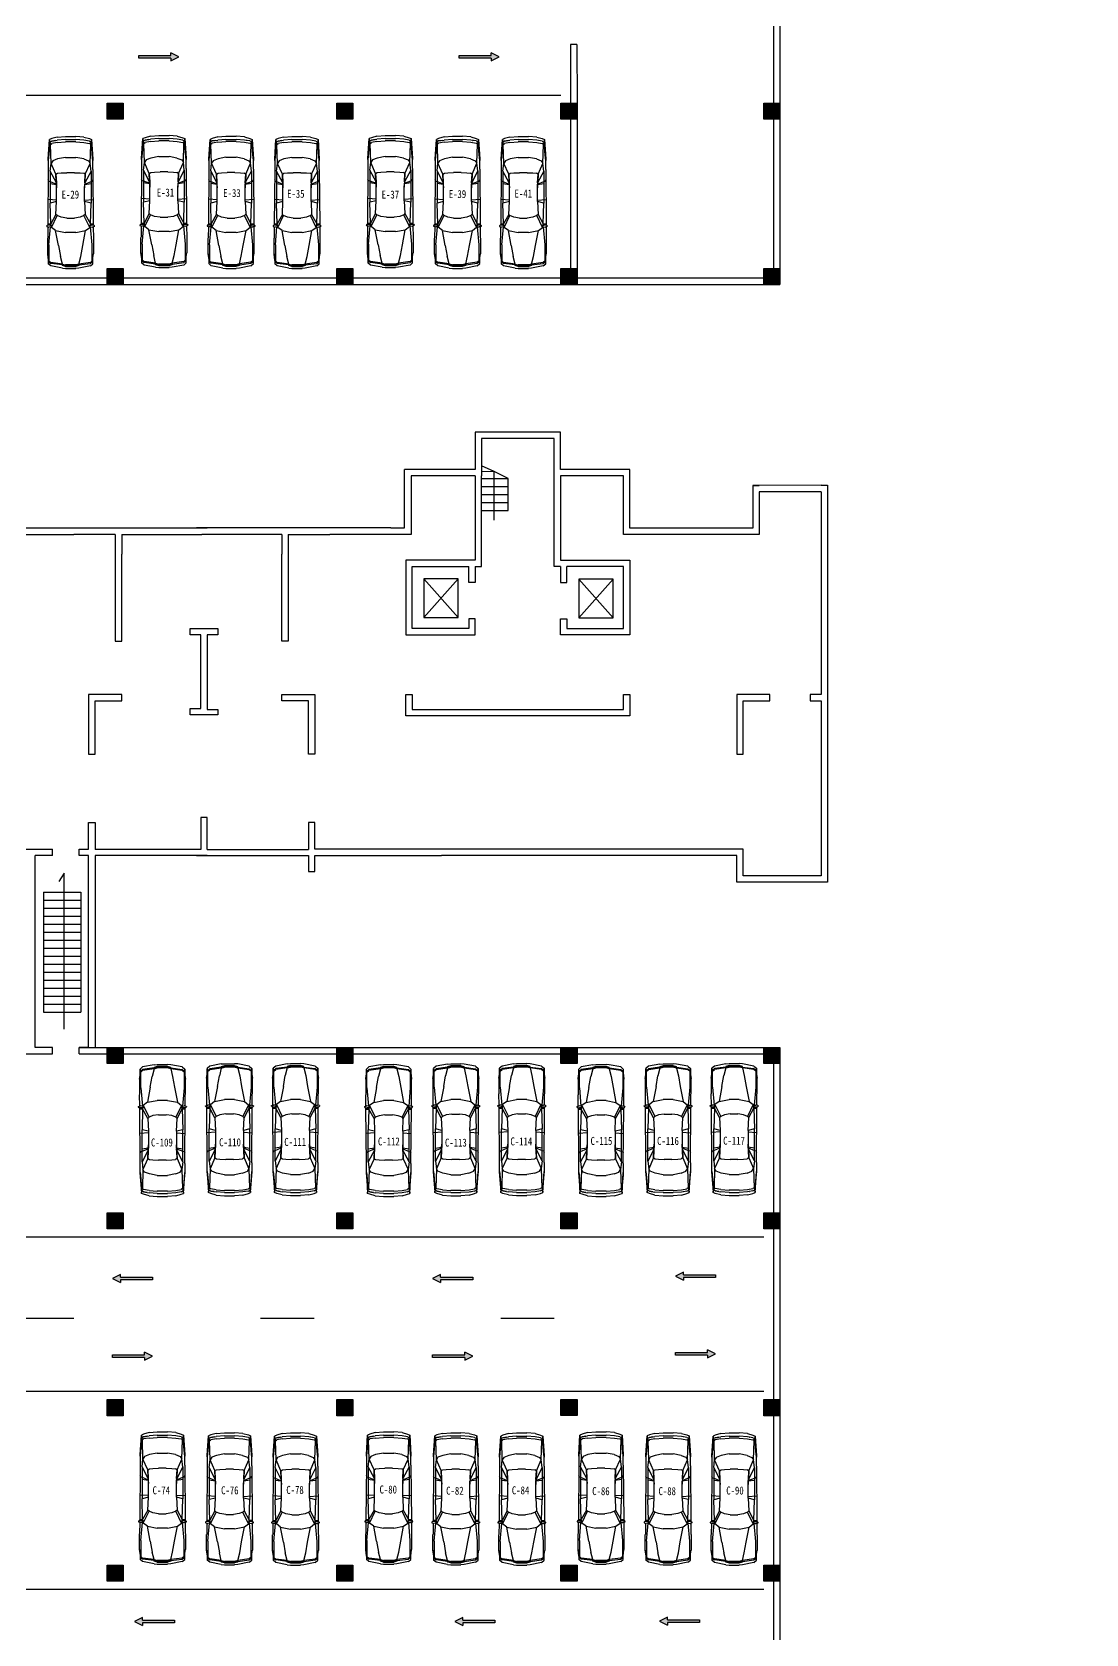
# Model space of a CAD drawing. Extents: x -266505272703 to 7385419, y -354256 to 107640740655.
# Drawn here: x 3523588 to 3563073, y -149761 to -89711 of the extents above; entities that cross this region are included whole.
import ezdxf

# ---------------------------------------------------------------- set-up
doc = ezdxf.new("R2010")
doc.units = 0
doc.header["$LTSCALE"] = 1000
for name, color, linetype in [('jb1', 42, 'Continuous'), ('PUB_TEXT', 7, 'Continuous'), ('QC', 8, 'Continuous'), ('ROOF', 4, 'Continuous'), ('图框', 6, 'Continuous'), ('红线', 1, 'Continuous')]:
    doc.layers.add(name, color=color, linetype=linetype)
doc.styles.get("Standard").update_dxf_attribs({"font": 'rs.shx', "bigfont": 'hztxt.shx'})
doc.styles.add('STYLE2', font='NSimSun.ttf', dxfattribs={"width": 0.8})

# ---------------------------------------------------------------- blocks, each defined once
blk = doc.blocks.new('M_F27')
for p, q in [((-2489, 522), (-2426, 736)), ((-2426, 736), (-2389, 824)), ((-2389, 824), (-1610, 874)), ((-2389, 824), (-1560, 874)), ((-2264, 812), (-2389, 824)), ((-2326, 736), (-2364, 522)), ((-2326, 736), (-2351, 596)), ((-2326, 736), (-2288, 811)), ((-2200, 786), (-2288, 811)), ((-2276, 522), (-2238, 736)), ((-2200, 786), (-2238, 736)), ((-1560, 874), (-2212, 815)), ((-2208, 815), (-2211, 814)), ((-1660, 862), (-2208, 815)), ((-1446, 761), (-2200, 786)), ((-1560, 874), (-1660, 862)), ((-1622, 510), (-1547, 698)), ((-1617, 869), (-1620, 866)), ((-1208, 874), (-1610, 874)), ((-1547, 698), (-1446, 761)), ((-1145, 799), (-1446, 761)), ((-1019, 572), (-1446, 761)), ((-1208, 874), (980, 889)), ((-1145, 799), (-682, 557)), ((-1145, 799), (124, 799)), ((-743, 849), (-793, 874)), ((-730, 799), (-743, 849)), ((-630, 555), (-730, 799)), ((-642, 799), (-605, 554)), ((-2, 547), (-27, 877)), ((124, 799), (61, 547)), ((941, 773), (124, 799)), ((564, 572), (941, 773)), ((1079, 748), (614, 522)), ((941, 773), (941, 874)), ((983, 777), (941, 773)), ((941, 773), (987, 765)), ((980, 902), (995, 790)), ((980, 790), (980, 898)), ((995, 790), (980, 790)), ((980, 790), (992, 746)), ((984, 905), (1020, 939)), ((992, 746), (1021, 747)), ((995, 790), (1022, 746)), ((1022, 748), (995, 790)), ((1021, 747), (1022, 748)), ((1053, 768), (1022, 746)), ((1036, 935), (1062, 857)), ((1036, 756), (1079, 748)), ((1051, 889), (1497, 893)), ((1057, 776), (1062, 857)), ((1770, 849), (1058, 784)), ((1204, 585), (1079, 748)), ((1506, 899), (2121, 899)), ((2461, 849), (1770, 849)), ((2272, 876), (2121, 899)), ((2272, 876), (2272, 874)), ((2437, 851), (2272, 876)), ((2511, 874), (2287, 874)), ((2398, 849), (2461, 773)), ((2437, 850), (2433, 851)), ((2498, 773), (2436, 849)), ((2511, 874), (2450, 850)), ((2461, 773), (2523, 321)), ((2561, 321), (2498, 773)), ((2599, 773), (2511, 874)), ((2599, 773), (2687, 321)), ((-2489, 522), (-2514, 196)), ((-2514, -206), (-2514, 196)), ((-2364, 522), (-2389, 196)), ((-2389, -206), (-2389, 196)), ((-2351, 594), (-2351, 596)), ((-2301, 196), (-2276, 522)), ((-2301, 196), (-2301, -206)), ((-1622, 510), (-1685, 196)), ((-1685, -206), (-1685, 196)), ((-1082, 145), (-1070, 371)), ((-1082, 145), (-1082, -156)), ((-1070, 371), (-1057, 510)), ((-1019, 572), (-1057, 510)), ((-680, 556), (-1019, 572)), ((-1019, 572), (-479, 547)), ((-680, 556), (-630, 555)), ((-605, 554), (-630, 555)), ((-479, 547), (-605, 554)), ((61, 547), (-479, 547)), ((61, 547), (564, 572)), ((564, 572), (614, 522)), ((614, 522), (677, 371)), ((677, 371), (714, 145)), ((714, -156), (714, 145)), ((1795, 472), (1204, 585)), ((1280, 196), (1204, 585)), ((1280, 196), (1280, -206)), ((2222, 397), (1795, 472)), ((2523, 321), (2222, 397)), ((2523, 321), (2586, 321)), ((2523, 321), (2561, 196)), ((2580, 196), (2542, 321)), ((2561, 196), (2561, -206)), ((2611, 196), (2574, 321)), ((2580, 321), (2618, 196)), ((2580, 196), (2580, -206)), ((2611, 196), (2611, -206)), ((2618, -206), (2618, 196)), ((2687, 321), (2699, 196)), ((2699, -206), (2699, 196)), ((-2489, -533), (-2514, -206)), ((-2489, -533), (-2426, -747)), ((-2389, -206), (-2364, -533)), ((-2326, -747), (-2364, -533)), ((-2351, -607), (-2351, -605)), ((-2351, -607), (-2326, -747)), ((-2276, -533), (-2301, -206)), ((-2276, -533), (-2238, -747)), ((-1685, -206), (-1622, -520)), ((-1622, -520), (-1547, -709)), ((-1019, -583), (-1446, -772)), ((-682, -568), (-1145, -809)), ((-1070, -382), (-1082, -156)), ((-1057, -520), (-1070, -382)), ((-1019, -583), (-1057, -520)), ((-479, -558), (-1019, -583)), ((-1019, -583), (-680, -567)), ((-730, -809), (-630, -566)), ((-680, -567), (-682, -568)), ((-680, -567), (-630, -566)), ((-605, -565), (-642, -809)), ((-630, -566), (-605, -565)), ((-605, -565), (-479, -558)), ((61, -558), (-479, -558)), ((-2, -558), (-27, -884)), ((61, -558), (124, -809)), ((564, -583), (61, -558)), ((614, -533), (564, -583)), ((564, -583), (941, -784)), ((677, -382), (614, -533)), ((1079, -759), (614, -533)), ((714, -156), (677, -382)), ((1204, -596), (1079, -759)), ((1204, -596), (1280, -206)), ((1795, -483), (1204, -596)), ((1795, -483), (2222, -407)), ((2523, -332), (2222, -407)), ((2523, -332), (2461, -784)), ((2561, -332), (2498, -784)), ((2523, -332), (2561, -206)), ((2586, -332), (2523, -332)), ((2580, -206), (2542, -332)), ((2618, -6), (2561, -6)), ((2574, -332), (2611, -206)), ((2618, -206), (2580, -332)), ((2687, -332), (2599, -784)), ((2687, -332), (2699, -206)), ((-2426, -747), (-2389, -835)), ((-2389, -835), (-2264, -823)), ((-1560, -885), (-2389, -835)), ((-1610, -885), (-2389, -835)), ((-2326, -747), (-2288, -822)), ((-2288, -822), (-2200, -797)), ((-2200, -797), (-2238, -747)), ((-2212, -826), (-1560, -885)), ((-2208, -826), (-2211, -825)), ((-1660, -872), (-2208, -826)), ((-1446, -772), (-2200, -797)), ((-1560, -885), (-1660, -872)), ((-1621, -877), (-1617, -880)), ((-1610, -885), (-1208, -885)), ((-1547, -709), (-1446, -772)), ((-1145, -809), (-1446, -772)), ((-1208, -885), (980, -900)), ((-1145, -809), (124, -809)), ((-743, -860), (-793, -885)), ((-743, -860), (-730, -809)), ((941, -784), (124, -809)), ((987, -776), (941, -784)), ((983, -788), (941, -784)), ((941, -885), (941, -784)), ((992, -757), (980, -800)), ((995, -800), (980, -800)), ((995, -800), (980, -913)), ((980, -909), (980, -800)), ((984, -916), (1020, -950)), ((992, -757), (1021, -758)), ((995, -800), (1022, -757)), ((1022, -758), (995, -800)), ((1021, -758), (1022, -758)), ((1022, -757), (1053, -779)), ((1036, -767), (1079, -759)), ((1036, -946), (1062, -867)), ((1051, -901), (1497, -904)), ((1057, -787), (1062, -867)), ((1770, -860), (1058, -795)), ((2121, -910), (1506, -910)), ((1770, -860), (2461, -860)), ((2121, -910), (2272, -887)), ((2270, -887), (2121, -910)), ((2437, -861), (2272, -887)), ((2272, -885), (2272, -887)), ((2285, -885), (2511, -885)), ((2398, -860), (2461, -784)), ((2436, -860), (2498, -784)), ((2437, -861), (2436, -860)), ((2450, -861), (2511, -885)), ((2599, -784), (2511, -885))]:
    blk.add_line(p, q)
for centre, start, end in [((990, 898), 132.96497, 179.74535), ((1027, 932), 18.15727, 132.96497), ((1047, 776), 305.15418, 356.86364), ((990, -909), 180.25465, 227.03503), ((1027, -942), 227.03503, 341.84273), ((1047, -787), 3.17983, 54.84582)]:
    blk.add_arc(centre, 10, start, end)
at = {"width": 0.8, "flags": 9}
for tag in ['XSIZE', 'YSIZE']:
    blk.add_attdef(tag, (0, 0), '', height=0.5, dxfattribs=at)

msp = doc.modelspace()

# ---------------------------------------------------------------- hatches: boundary and pattern name
at = {"layer": 'jb1', "linetype": 'ByBlock'}
h = msp.add_hatch(color=256, dxfattribs=at)
h.paths.add_polyline_path([(3207028, 61244), (3207028, -349256), (3784028, -349256), (3784028, 61244)], flags=16)
h.paths.add_polyline_path([(3194528, -354256), (3194528, 66244), (3789028, 66244), (3789028, -354256)])
h.paths.add_polyline_path([(3205987, -18360), (3205987, -12971), (3203126, -12971), (3203126, -18360)], flags=24)
h.paths.add_polyline_path([(3201099, -18348), (3201099, -12948), (3198270, -12948), (3198270, -18348)], flags=24)
edge = h.paths.add_edge_path(flags=16)
edge.add_line((3207028, 61244), (3197028, 61244))
edge.add_line((3197028, 61244), (3197028, -23256))
edge.add_line((3197028, -23256), (3207028, -23256))
edge = h.paths.add_edge_path(flags=16)
edge.add_line((3202028, 61244), (3202028, -18256))
h.paths.add_polyline_path([(3201021, -22371), (3201021, -20286), (3198223, -20286), (3198223, -22371)], flags=24)
h.paths.add_polyline_path([(3205457, -22424), (3205457, -20318), (3202722, -20318), (3202722, -22424)], flags=24)
edge = h.paths.add_edge_path(flags=0)
edge.add_line((3197028, -18256), (3207028, -18256))
edge = h.paths.add_edge_path(flags=0)
edge.add_line((3197028, -10756), (3207028, -10756))
edge = h.paths.add_edge_path(flags=0)
edge.add_line((3197028, 744), (3207028, 744))
h.paths.add_polyline_path([(3205940, 8359), (3205940, 13623), (3203017, 13623), (3203017, 8359)], flags=24)
h.paths.add_polyline_path([(3200990, 8419), (3200990, 12965), (3198161, 12965), (3198161, 8419)], flags=24)
edge = h.paths.add_edge_path(flags=0)
edge.add_line((3197028, 8244), (3207028, 8244))
edge = h.paths.add_edge_path(flags=0)
edge.add_line((3197028, 15744), (3207028, 15744))
h.paths.add_polyline_path([(3201180, 34865), (3201180, 40170), (3198382, 40170), (3198382, 34865)], flags=24)
h.paths.add_polyline_path([(3205969, 34786), (3205969, 39997), (3203329, 39997), (3203329, 34786)], flags=24)
edge = h.paths.add_edge_path(flags=0)
edge.add_line((3197028, 27244), (3207028, 27244))
edge = h.paths.add_edge_path(flags=0)
edge.add_line((3197028, 34744), (3207028, 34744))
edge = h.paths.add_edge_path(flags=0)
edge.add_line((3197028, 42244), (3207028, 42244))
edge = h.paths.add_edge_path(flags=0)
edge.add_line((3197028, 53744), (3207028, 53744))
edge = h.paths.add_edge_path(flags=0)
edge.add_line((3504528, -349256), (3504528, -335256))
edge.add_line((3504528, -335256), (3784028, -335256))
edge = h.paths.add_edge_path(flags=0)
edge.add_line((3580028, -344756), (3670028, -344756))
edge = h.paths.add_edge_path(flags=0)
edge.add_line((3580028, -340256), (3670028, -340256))
h.paths.add_polyline_path([(3580921, -339322), (3586279, -339322), (3586279, -336555), (3580921, -336555)], flags=8)
h.paths.add_polyline_path([(3581167, -348327), (3586242, -348327), (3586242, -345529), (3581167, -345529)], flags=8)
edge = h.paths.add_edge_path(flags=0)
edge.add_line((3511834, -341564), (3511834, -341020))
edge = h.paths.add_edge_path(flags=0)
edge.add_line((3518840, -341020), (3518840, -341564))
edge = h.paths.add_edge_path(flags=0)
edge.add_line((3517008, -341564), (3517008, -341020))
edge = h.paths.add_edge_path(flags=0)
edge.add_arc((3515337, -341290), 439, 0, 360)
edge = h.paths.add_edge_path(flags=0)
edge.add_arc((3515337, -341290), 952, 0, 360)
edge = h.paths.add_edge_path(flags=0)
edge.add_line((3513691, -341020), (3513691, -341564))
edge = h.paths.add_edge_path(flags=0)
edge.add_line((3580028, -349256), (3580028, -335256))
h.paths.add_polyline_path([(3528821, -347040), (3562658, -347040), (3562658, -344592), (3528821, -344592)], flags=8)
edge = h.paths.add_edge_path(flags=0)
edge.add_arc((3514570, -346293), 254, 23.86714, 164.02526)
edge = h.paths.add_edge_path(flags=0)
edge.add_line((3514326, -346552), (3514326, -346775))
edge.add_line((3514326, -346775), (3514216, -346775))
edge.add_line((3514216, -346775), (3514216, -346328))
edge = h.paths.add_edge_path(flags=0)
edge.add_line((3514216, -346258), (3514216, -345945))
edge.add_line((3514216, -345945), (3514326, -345945))
edge.add_line((3514326, -345945), (3514326, -346034))
edge = h.paths.add_edge_path(flags=0)
edge.add_line((3513019, -343617), (3515077, -343617))
edge = h.paths.add_edge_path(flags=0)
edge.add_line((3515077, -344162), (3513019, -344162))
edge = h.paths.add_edge_path(flags=0)
edge.add_line((3513019, -341564), (3513019, -343617))
edge = h.paths.add_edge_path(flags=0)
edge.add_line((3512499, -343617), (3512499, -341564))
edge = h.paths.add_edge_path(flags=0)
edge.add_line((3513019, -344830), (3512499, -344830))
h.paths.add_polyline_path([(3512811, -345945), (3512918, -345945), (3512918, -346778), (3512811, -346778)], flags=0)
h.paths.add_polyline_path([(3512802, -345680), (3512915, -345680), (3512915, -345855), (3512802, -345855)], flags=0)
edge = h.paths.add_edge_path(flags=0)
edge.add_line((3512499, -344830), (3512499, -344162))
edge = h.paths.add_edge_path(flags=0)
edge.add_line((3511834, -343617), (3512499, -343617))
edge = h.paths.add_edge_path(flags=0)
edge.add_line((3511834, -344162), (3511834, -343617))
edge = h.paths.add_edge_path(flags=0)
edge.add_line((3512499, -344162), (3511834, -344162))
edge = h.paths.add_edge_path(flags=0)
edge.add_line((3512484, -346058), (3512484, -346775))
edge.add_line((3512484, -346775), (3512370, -346775))
edge.add_line((3512370, -346775), (3512370, -346058))
edge = h.paths.add_edge_path(flags=0)
edge.add_line((3512370, -346058), (3512213, -346058))
edge.add_line((3512213, -346058), (3512213, -345948))
edge.add_line((3512213, -345948), (3512370, -345948))
edge = h.paths.add_edge_path(flags=0)
edge.add_line((3512370, -345948), (3512370, -345683))
edge.add_line((3512370, -345683), (3512484, -345683))
edge.add_line((3512484, -345683), (3512484, -345948))
edge = h.paths.add_edge_path(flags=0)
edge.add_line((3512484, -345948), (3512641, -345948))
edge.add_line((3512641, -345948), (3512641, -346058))
edge.add_line((3512641, -346058), (3512484, -346058))
edge = h.paths.add_edge_path(flags=0)
edge.add_line((3513019, -344162), (3513019, -344830))
edge = h.paths.add_edge_path(flags=0)
edge.add_arc((3514570, -346293), 356, 174.3933, 185.6067)
edge = h.paths.add_edge_path(flags=0)
edge.add_arc((3513552, -346367), 312, 10.97394, 349.02606)
edge = h.paths.add_edge_path(flags=0)
edge.add_line((3513859, -346308), (3513859, -346427))
edge = h.paths.add_edge_path(flags=0)
edge.add_arc((3513552, -346367), 428, 44.28849, 315.71151)
edge = h.paths.add_edge_path(flags=0)
edge.add_line((3513859, -346068), (3513859, -345945))
edge.add_line((3513859, -345945), (3513978, -345945))
edge.add_line((3513978, -345945), (3513978, -346781))
edge.add_line((3513978, -346781), (3513859, -346781))
edge.add_line((3513859, -346781), (3513859, -346666))
edge = h.paths.add_edge_path(flags=0)
edge.add_line((3512499, -341564), (3511834, -341564))
edge = h.paths.add_edge_path(flags=0)
edge.add_line((3513691, -341564), (3513019, -341564))
edge = h.paths.add_edge_path(flags=0)
edge.add_line((3518197, -341564), (3518197, -343617))
edge = h.paths.add_edge_path(flags=0)
edge.add_line((3517677, -343617), (3517677, -341564))
edge = h.paths.add_edge_path(flags=0)
edge.add_line((3518865, -344162), (3518197, -344162))
edge = h.paths.add_edge_path(flags=0)
edge.add_line((3518197, -343617), (3518865, -343617))
edge = h.paths.add_edge_path(flags=0)
edge.add_line((3518197, -344162), (3518197, -344830))
edge = h.paths.add_edge_path(flags=0)
edge.add_line((3518865, -343617), (3518865, -344162))
edge = h.paths.add_edge_path(flags=0)
edge.add_line((3515597, -342974), (3515597, -343617))
edge = h.paths.add_edge_path(flags=0)
edge.add_line((3515077, -342974), (3515597, -342974))
edge = h.paths.add_edge_path(flags=0)
edge.add_line((3515077, -343617), (3515077, -342974))
edge = h.paths.add_edge_path(flags=0)
edge.add_line((3515597, -343617), (3517677, -343617))
edge = h.paths.add_edge_path(flags=0)
edge.add_line((3517677, -344830), (3517677, -344162))
edge = h.paths.add_edge_path(flags=0)
edge.add_line((3517677, -344162), (3515597, -344162))
edge = h.paths.add_edge_path(flags=0)
edge.add_line((3515077, -344805), (3515077, -344162))
edge = h.paths.add_edge_path(flags=0)
edge.add_line((3515597, -344805), (3515077, -344805))
edge = h.paths.add_edge_path(flags=0)
edge.add_line((3515597, -344162), (3515597, -344805))
edge = h.paths.add_edge_path(flags=0)
edge.add_line((3518197, -344830), (3517677, -344830))
edge = h.paths.add_edge_path(flags=0)
edge.add_arc((3518301, -346289), 254, 23.86714, 164.02526)
edge = h.paths.add_edge_path(flags=0)
edge.add_line((3518057, -346219), (3518057, -346359))
edge = h.paths.add_edge_path(flags=0)
edge.add_line((3518057, -346359), (3518057, -346548))
edge = h.paths.add_edge_path(flags=0)
edge.add_line((3518057, -346548), (3518057, -346771))
edge.add_line((3518057, -346771), (3517947, -346771))
edge.add_line((3517947, -346771), (3517947, -346324))
edge = h.paths.add_edge_path(flags=0)
edge.add_arc((3518301, -346289), 356, 174.3933, 185.6067)
edge = h.paths.add_edge_path(flags=0)
edge.add_line((3517947, -346255), (3517947, -345941))
edge.add_line((3517947, -345941), (3518057, -345941))
edge.add_line((3518057, -345941), (3518057, -346030))
edge = h.paths.add_edge_path(flags=0)
edge.add_arc((3518301, -346289), 356, 11.90544, 133.29691)
edge = h.paths.add_edge_path(flags=0)
edge.add_line((3518649, -346216), (3518649, -346771))
edge.add_line((3518649, -346771), (3518533, -346771))
edge.add_line((3518533, -346771), (3518533, -346559))
edge = h.paths.add_edge_path(flags=0)
edge.add_line((3518533, -346392), (3518533, -346559))
edge = h.paths.add_edge_path(flags=0)
edge.add_line((3518533, -346392), (3518533, -346187))
edge = h.paths.add_edge_path(flags=0)
edge.add_arc((3517283, -346363), 312, 10.97394, 349.02606)
edge = h.paths.add_edge_path(flags=0)
edge.add_line((3517590, -346304), (3517590, -346423))
edge = h.paths.add_edge_path(flags=0)
edge.add_arc((3517283, -346363), 428, 44.28849, 315.71151)
edge = h.paths.add_edge_path(flags=0)
edge.add_line((3517590, -346064), (3517590, -345941))
edge.add_line((3517590, -345941), (3517709, -345941))
edge.add_line((3517709, -345941), (3517709, -346777))
edge.add_line((3517709, -346777), (3517590, -346777))
edge.add_line((3517590, -346777), (3517590, -346663))
edge = h.paths.add_edge_path(flags=0)
edge.add_line((3516060, -346333), (3516060, -346166))
edge = h.paths.add_edge_path(flags=0)
edge.add_line((3516060, -346333), (3516060, -346538))
edge = h.paths.add_edge_path(flags=0)
edge.add_arc((3516292, -346436), 254, 203.86714, 344.02526)
edge = h.paths.add_edge_path(flags=0)
edge.add_line((3516537, -346505), (3516537, -346366))
edge = h.paths.add_edge_path(flags=0)
edge.add_line((3516537, -346366), (3516537, -346176))
edge = h.paths.add_edge_path(flags=0)
edge.add_line((3516537, -346176), (3516537, -345954))
edge.add_line((3516537, -345954), (3516647, -345954))
edge.add_line((3516647, -345954), (3516647, -346401))
edge = h.paths.add_edge_path(flags=0)
edge.add_arc((3516292, -346436), 356, 354.3933, 365.6067)
edge = h.paths.add_edge_path(flags=0)
edge.add_line((3516647, -346470), (3516647, -346784))
edge.add_line((3516647, -346784), (3516537, -346784))
edge.add_line((3516537, -346784), (3516537, -346695))
edge = h.paths.add_edge_path(flags=0)
edge.add_arc((3516292, -346436), 356, 191.90544, 313.29691)
edge = h.paths.add_edge_path(flags=0)
edge.add_line((3515944, -346509), (3515944, -345954))
edge.add_line((3515944, -345954), (3516060, -345954))
edge.add_line((3516060, -345954), (3516060, -346166))
h.paths.add_polyline_path([(3515258, -347039), (3515371, -346773), (3515050, -345951), (3515179, -345951), (3515429, -346606), (3515696, -345947), (3515822, -345947), (3515379, -347039)], flags=0)
edge = h.paths.add_edge_path(flags=0)
edge.add_line((3514326, -346223), (3514326, -346363))
edge = h.paths.add_edge_path(flags=0)
edge.add_line((3514326, -346363), (3514326, -346552))
edge = h.paths.add_edge_path(flags=0)
edge.add_arc((3514570, -346293), 356, 11.90544, 133.29691)
edge = h.paths.add_edge_path(flags=0)
edge.add_line((3514918, -346220), (3514918, -346775))
edge.add_line((3514918, -346775), (3514802, -346775))
edge.add_line((3514802, -346775), (3514802, -346563))
edge = h.paths.add_edge_path(flags=0)
edge.add_line((3514802, -346396), (3514802, -346563))
edge = h.paths.add_edge_path(flags=0)
edge.add_line((3514802, -346396), (3514802, -346190))
edge = h.paths.add_edge_path(flags=0)
edge.add_line((3518840, -341564), (3518197, -341564))
edge = h.paths.add_edge_path(flags=0)
edge.add_line((3517677, -341564), (3517008, -341564))
h.paths.add_polyline_path([(3580874, -344098), (3586179, -344098), (3586179, -341300), (3580874, -341300)], flags=8)
edge = h.paths.add_edge_path(flags=0)
edge.add_line((3515077, -338991), (3513019, -338991))
edge = h.paths.add_edge_path(flags=0)
edge.add_line((3513019, -338447), (3515077, -338447))
edge = h.paths.add_edge_path(flags=0)
edge.add_line((3512499, -337779), (3513019, -337779))
edge = h.paths.add_edge_path(flags=0)
edge.add_line((3511834, -338447), (3512499, -338447))
edge = h.paths.add_edge_path(flags=0)
edge.add_line((3511834, -338991), (3511834, -338447))
edge = h.paths.add_edge_path(flags=0)
edge.add_line((3512499, -338991), (3511834, -338991))
edge = h.paths.add_edge_path(flags=0)
edge.add_line((3512499, -338447), (3512499, -337779))
edge = h.paths.add_edge_path(flags=0)
edge.add_line((3511834, -341020), (3512499, -341020))
edge = h.paths.add_edge_path(flags=0)
edge.add_line((3512499, -341020), (3512499, -338991))
edge = h.paths.add_edge_path(flags=0)
edge.add_line((3513019, -337779), (3513019, -338447))
edge = h.paths.add_edge_path(flags=0)
edge.add_line((3513019, -341020), (3513691, -341020))
edge = h.paths.add_edge_path(flags=0)
edge.add_line((3513019, -338991), (3513019, -341020))
edge = h.paths.add_edge_path(flags=0)
edge.add_line((3518865, -338991), (3518197, -338991))
edge = h.paths.add_edge_path(flags=0)
edge.add_line((3518197, -338447), (3518865, -338447))
edge = h.paths.add_edge_path(flags=0)
edge.add_line((3518197, -337779), (3518197, -338447))
edge = h.paths.add_edge_path(flags=0)
edge.add_line((3518865, -338447), (3518865, -338991))
edge = h.paths.add_edge_path(flags=0)
edge.add_line((3517677, -338991), (3515622, -338991))
edge = h.paths.add_edge_path(flags=0)
edge.add_line((3515077, -339634), (3515077, -338991))
edge = h.paths.add_edge_path(flags=0)
edge.add_line((3515622, -339634), (3515077, -339634))
edge = h.paths.add_edge_path(flags=0)
edge.add_line((3515622, -338991), (3515622, -339634))
edge = h.paths.add_edge_path(flags=0)
edge.add_line((3515622, -337804), (3515622, -338447))
edge = h.paths.add_edge_path(flags=0)
edge.add_line((3515077, -337804), (3515622, -337804))
edge = h.paths.add_edge_path(flags=0)
edge.add_line((3515077, -338447), (3515077, -337804))
edge = h.paths.add_edge_path(flags=0)
edge.add_line((3515622, -338447), (3517677, -338447))
edge = h.paths.add_edge_path(flags=0)
edge.add_line((3517677, -338447), (3517677, -337779))
edge = h.paths.add_edge_path(flags=0)
edge.add_line((3517677, -337779), (3518197, -337779))
edge = h.paths.add_edge_path(flags=0)
edge.add_line((3518197, -341020), (3518840, -341020))
edge = h.paths.add_edge_path(flags=0)
edge.add_line((3517008, -341020), (3517677, -341020))
edge = h.paths.add_edge_path(flags=0)
edge.add_line((3517677, -341020), (3517677, -338991))
edge = h.paths.add_edge_path(flags=0)
edge.add_line((3518197, -338991), (3518197, -341020))
h.paths.add_polyline_path([(3748525, -351778), (3760192, -351778), (3760192, -349903), (3748525, -349903)], flags=24)
edge = h.paths.add_edge_path(flags=0)
edge.add_line((3710028, -342256), (3784028, -342256))
edge = h.paths.add_edge_path(flags=0)
edge.add_line((3601028, -335256), (3601028, -349256))
edge = h.paths.add_edge_path(flags=0)
edge.add_line((3589528, -335256), (3589528, -349256))
edge = h.paths.add_edge_path(flags=0)
edge.add_line((3612528, -335256), (3612528, -349256))
edge = h.paths.add_edge_path(flags=0)
edge.add_line((3624028, -335256), (3624028, -349256))
edge = h.paths.add_edge_path(flags=0)
edge.add_line((3647028, -335256), (3647028, -349256))
edge = h.paths.add_edge_path(flags=0)
edge.add_line((3635528, -335256), (3635528, -349256))
edge = h.paths.add_edge_path(flags=0)
edge.add_line((3658528, -335256), (3658528, -349256))
edge = h.paths.add_edge_path(flags=0)
edge.add_line((3670028, -335256), (3670028, -349256))
h.paths.add_polyline_path([(3711053, -341578), (3716432, -341578), (3716432, -338749), (3711053, -338749)], flags=8)
edge = h.paths.add_edge_path(flags=0)
edge.add_line((3710028, -335256), (3710028, -349256))
edge = h.paths.add_edge_path(flags=0)
edge.add_line((3720028, -335256), (3720028, -349256))
h.paths.add_polyline_path([(3711079, -345640), (3716406, -345640), (3716406, -342968), (3711079, -342968)], flags=8)
h.paths.add_polyline_path([(3711053, -348311), (3716432, -348311), (3716432, -345482), (3711053, -345482)], flags=8)
h.paths.add_polyline_path([(3624911, -339311), (3632210, -339311), (3632210, -336482), (3624911, -336482)], flags=8)
h.paths.add_polyline_path([(3602005, -339364), (3609221, -339364), (3609221, -336472), (3602005, -336472)], flags=8)
h.paths.add_polyline_path([(3590516, -339353), (3597689, -339353), (3597689, -336524), (3590516, -336524)], flags=8)
h.paths.add_polyline_path([(3613157, -339384), (3619486, -339384), (3619486, -336493), (3613157, -336493)], flags=8)
h.paths.add_polyline_path([(3647932, -339290), (3655148, -339290), (3655148, -336587), (3647932, -336587)], flags=8)
h.paths.add_polyline_path([(3636077, -339384), (3642406, -339384), (3642406, -336493), (3636077, -336493)], flags=8)
h.paths.add_polyline_path([(3659500, -339327), (3666558, -339327), (3666558, -336529), (3659500, -336529)], flags=8)
h.paths.add_polyline_path([(3711074, -338940), (3716222, -338940), (3716222, -336236), (3711074, -336236)], flags=8)
edge = h.paths.add_edge_path(flags=0)
edge.add_line((3760028, -335256), (3760028, -349256))
edge = h.paths.add_edge_path(flags=0)
edge.add_line((3770028, -335256), (3770028, -349256))
h.paths.add_polyline_path([(3761611, -342149), (3766706, -342149), (3766706, -339414), (3761611, -339414)], flags=8)
h.paths.add_polyline_path([(3768122, -351862), (3777724, -351862), (3777724, -349980), (3768122, -349980)], flags=24)
edge = h.paths.add_edge_path(flags=0)
edge.add_line((3760028, -345756), (3784028, -345756))
h.paths.add_polyline_path([(3761437, -348959), (3766512, -348959), (3766512, -346162), (3761437, -346162)], flags=8)
h.paths.add_polyline_path([(3761482, -345773), (3766693, -345773), (3766693, -342881), (3761482, -342881)], flags=8)
edge = h.paths.add_edge_path(flags=0)
edge.add_line((3760028, -338756), (3784028, -338756))
h.paths.add_polyline_path([(3761355, -338711), (3766723, -338711), (3766723, -335787), (3761355, -335787)], flags=8)
h.paths.add_polyline_path([(3732909, -341175), (3744153, -341175), (3744153, -336791), (3732909, -336791)], flags=8)
h.paths.add_polyline_path([(3774282, -341950), (3776471, -341950), (3776471, -339865), (3774282, -339865)], flags=8)
h.paths.add_polyline_path([(3681133, -345871), (3701185, -345871), (3701185, -340511), (3681133, -340511)], flags=8)
h.paths.add_polyline_path([(3444535, -317388), (3497618, -317388), (3497618, -307471), (3444535, -307471)], flags=8)
for points in [[(3526403, -92977), (3527005, -92977), (3527005, -92376), (3526403, -92376)], [(3535003, -92977), (3535605, -92977), (3535605, -92376), (3535003, -92376)], [(3543403, -92977), (3544005, -92977), (3544005, -92376), (3543403, -92376)], [(3551002, -92977), (3551604, -92977), (3551604, -92376), (3551002, -92376)], [(3526404, -99177), (3527005, -99177), (3527005, -98576), (3526404, -98576)], [(3535004, -99176), (3535605, -99176), (3535605, -98576), (3535004, -98576)], [(3543404, -99176), (3544005, -99176), (3544005, -98576), (3543404, -98576)], [(3551002, -99177), (3551604, -99177), (3551604, -98576), (3551002, -98576)], [(3526403, -128378), (3527005, -128378), (3527005, -127777), (3526403, -127777)], [(3535003, -128378), (3535605, -128378), (3535605, -127777), (3535003, -127777)], [(3543403, -128377), (3544005, -128377), (3544005, -127777), (3543403, -127777)], [(3551002, -128378), (3551603, -128378), (3551603, -127777), (3551002, -127777)], [(3526403, -134578), (3527005, -134578), (3527005, -133977), (3526403, -133977)], [(3535003, -134578), (3535605, -134578), (3535605, -133977), (3535003, -133977)], [(3543403, -134577), (3544005, -134577), (3544005, -133977), (3543403, -133977)], [(3551002, -134578), (3551603, -134578), (3551603, -133977), (3551002, -133977)], [(3526403, -141578), (3527005, -141578), (3527005, -140977), (3526403, -140977)], [(3535003, -141578), (3535605, -141578), (3535605, -140977), (3535003, -140977)], [(3543403, -141577), (3544005, -141577), (3544005, -140977), (3543403, -140977)], [(3551002, -141578), (3551603, -141578), (3551603, -140977), (3551002, -140977)], [(3526403, -147778), (3527005, -147778), (3527005, -147177), (3526403, -147177)], [(3535003, -147778), (3535605, -147778), (3535605, -147177), (3535003, -147177)], [(3543403, -147777), (3544005, -147777), (3544005, -147177), (3543403, -147177)], [(3551002, -147777), (3551603, -147777), (3551603, -147177), (3551002, -147177)]]:
    msp.add_hatch(color=256, dxfattribs=at).paths.add_polyline_path(points)
at = {"layer": '图框', "linetype": 'ByBlock'}
for points in [[(3528790, -90689), (3528790, -90789), (3529090, -90639), (3528790, -90489), (3528790, -90589), (3527590, -90589), (3527590, -90689)], [(3540790, -90689), (3540790, -90789), (3541090, -90639), (3540790, -90489), (3540790, -90589), (3539590, -90589), (3539590, -90689)], [(3526897, -136385), (3526897, -136285), (3526597, -136435), (3526897, -136585), (3526897, -136485), (3528097, -136485), (3528097, -136385)], [(3538897, -136385), (3538897, -136285), (3538597, -136435), (3538897, -136585), (3538897, -136485), (3540097, -136485), (3540097, -136385)], [(3547994, -136297), (3547994, -136197), (3547694, -136347), (3547994, -136497), (3547994, -136397), (3549194, -136397), (3549194, -136297)], [(3527797, -139393), (3527797, -139493), (3528097, -139343), (3527797, -139193), (3527797, -139293), (3526597, -139293), (3526597, -139393)], [(3539797, -139393), (3539797, -139493), (3540097, -139343), (3539797, -139193), (3539797, -139293), (3538597, -139293), (3538597, -139393)], [(3548894, -139305), (3548894, -139405), (3549194, -139255), (3548894, -139105), (3548894, -139205), (3547694, -139205), (3547694, -139305)], [(3527728, -149248), (3527728, -149148), (3527428, -149298), (3527728, -149448), (3527728, -149348), (3528928, -149348), (3528928, -149248)], [(3539728, -149248), (3539728, -149148), (3539428, -149298), (3539728, -149448), (3539728, -149348), (3540928, -149348), (3540928, -149248)], [(3547391, -149231), (3547391, -149131), (3547091, -149281), (3547391, -149431), (3547391, -149331), (3548591, -149331), (3548591, -149231)]]:
    msp.add_hatch(color=256, dxfattribs=at).paths.add_polyline_path(points)

# ---------------------------------------------------------------- linework, layer by layer
at = {"layer": 'jb1', "linetype": 'ByBlock'}
for p, q in [((3551604, -85376), (3551604, -92376)), ((3551364, -85977), (3551364, -92376)), ((3551604, -92376), (3551604, -98576)), ((3551364, -92977), (3551364, -98576)), ((3551002, -98938), (3510205, -98938)), ((3509604, -99177), (3551604, -99177)), ((3543388, -104705), (3540188, -104705)), ((3540188, -104705), (3540188, -106105)), ((3543148, -104942), (3540428, -104942)), ((3540428, -104942), (3540428, -106342)), ((3543148, -104942), (3541788, -104942)), ((3543148, -106342), (3543148, -104942)), ((3543388, -106105), (3543388, -104705)), ((3540188, -106105), (3537548, -106105)), ((3537548, -108302), (3537548, -106105)), ((3540907, -106181), (3540428, -105976)), ((3540428, -106175), (3540907, -106181)), ((3540907, -107855), (3540907, -106181)), ((3541428, -106442), (3540907, -106181)), ((3545987, -106105), (3543388, -106105)), ((3545987, -108305), (3545987, -106105)), ((3540188, -106342), (3537788, -106342)), ((3537788, -106342), (3537788, -108542)), ((3540188, -106342), (3540188, -109505)), ((3540428, -109745), (3540428, -106342)), ((3540428, -106442), (3541428, -106442)), ((3540428, -106742), (3541428, -106742)), ((3541428, -107642), (3541428, -106442)), ((3543148, -109745), (3543148, -106342)), ((3545747, -106342), (3543388, -106342)), ((3543388, -106342), (3543388, -109505)), ((3545747, -108542), (3545747, -106342)), ((3553147, -106701), (3550587, -106705)), ((3550587, -106705), (3550587, -108305)), ((3550587, -106705), (3550827, -106705)), ((3553147, -106701), (3553387, -106701)), ((3553387, -106701), (3553387, -121582)), ((3540428, -107042), (3541428, -107042)), ((3540428, -107342), (3541428, -107342)), ((3553147, -106942), (3550827, -106942)), ((3550827, -106942), (3550827, -108542)), ((3553147, -106942), (3553147, -114542)), ((3540428, -107642), (3541428, -107642)), ((3540907, -108013), (3540907, -107855)), ((3522868, -108302), (3530148, -108302)), ((3522868, -108542), (3524908, -108542)), ((3524908, -108542), (3525148, -108542)), ((3525148, -108302), (3526948, -108302)), ((3526708, -108542), (3525148, -108542)), ((3526708, -108542), (3526708, -112542)), ((3526948, -108542), (3526948, -109286)), ((3526948, -108542), (3529908, -108542)), ((3526948, -108542), (3529948, -108542)), ((3537028, -108302), (3529748, -108302)), ((3529748, -108302), (3529988, -108302)), ((3530148, -108302), (3529908, -108302)), ((3532948, -108542), (3529948, -108542)), ((3532948, -108542), (3529988, -108542)), ((3534748, -108302), (3532948, -108302)), ((3532948, -108542), (3532948, -109286)), ((3533188, -108542), (3534748, -108542)), ((3533188, -108542), (3533188, -112542)), ((3534988, -108542), (3534748, -108542)), ((3537028, -108542), (3534988, -108542)), ((3537028, -108302), (3537548, -108302)), ((3537788, -108542), (3537028, -108542)), ((3550827, -108542), (3545747, -108542)), ((3550587, -108305), (3545987, -108305)), ((3526948, -112542), (3526948, -109286)), ((3532948, -112542), (3532948, -109286)), ((3540188, -109505), (3537589, -109505)), ((3537589, -109505), (3537589, -112305)), ((3537829, -112065), (3537829, -109745)), ((3537829, -109745), (3539948, -109745)), ((3539948, -110345), (3539948, -109745)), ((3540188, -109745), (3540428, -109745)), ((3540188, -109745), (3540188, -110345)), ((3543388, -109745), (3543148, -109745)), ((3543388, -109505), (3545987, -109505)), ((3543388, -109745), (3543388, -110345)), ((3545747, -109745), (3543628, -109745)), ((3543628, -110345), (3543628, -109745)), ((3545747, -112065), (3545747, -109745)), ((3545987, -109505), (3545987, -112305)), ((3539557, -110210), (3538268, -111663)), ((3538268, -110210), (3539557, -111663)), ((3540188, -110345), (3539948, -110345)), ((3543388, -110345), (3543628, -110345)), ((3545362, -110217), (3544072, -111670)), ((3544072, -110217), (3545362, -111670)), ((3529508, -112305), (3529508, -112065)), ((3529508, -112065), (3530548, -112065)), ((3530548, -112065), (3530548, -112305)), ((3539948, -112065), (3537829, -112065)), ((3540188, -111705), (3539948, -111705)), ((3539948, -111705), (3539948, -112065)), ((3540188, -112305), (3540188, -111705)), ((3543388, -112305), (3543388, -111705)), ((3543388, -111705), (3543628, -111705)), ((3543628, -111705), (3543628, -112065)), ((3543628, -112065), (3545747, -112065)), ((3526708, -112542), (3526948, -112542)), ((3529908, -112305), (3529508, -112305)), ((3529908, -115066), (3529908, -112305)), ((3530548, -112305), (3530148, -112305)), ((3530148, -112305), (3530148, -115102)), ((3533188, -112542), (3532948, -112542)), ((3537589, -112305), (3540188, -112305)), ((3545987, -112305), (3543388, -112305)), ((3526948, -114542), (3525708, -114542)), ((3525708, -114542), (3525708, -116782)), ((3526948, -114782), (3526948, -114542)), ((3532948, -114542), (3534188, -114542)), ((3532948, -114782), (3532948, -114542)), ((3534188, -114542), (3534188, -116782)), ((3537589, -115342), (3537589, -114542)), ((3537589, -114542), (3537829, -114542)), ((3537829, -114542), (3537829, -115102)), ((3545747, -115102), (3545747, -114542)), ((3545747, -114542), (3545987, -114542)), ((3545987, -114542), (3545987, -115342)), ((3551228, -114542), (3549988, -114542)), ((3549988, -114542), (3549988, -116782)), ((3551228, -114782), (3551228, -114542)), ((3553147, -114542), (3552747, -114542)), ((3552747, -114542), (3552747, -114782)), ((3525948, -116782), (3525948, -114782)), ((3525948, -114782), (3526948, -114782)), ((3529508, -115306), (3529508, -115066)), ((3529508, -115066), (3529908, -115066)), ((3530148, -115102), (3530548, -115102)), ((3530548, -115102), (3530548, -115306)), ((3533948, -114782), (3532948, -114782)), ((3533948, -116782), (3533948, -114782)), ((3537829, -115102), (3545747, -115102)), ((3550228, -116782), (3550228, -114782)), ((3550228, -114782), (3551228, -114782)), ((3552747, -114782), (3553147, -114782)), ((3553147, -114782), (3553147, -121342)), ((3530548, -115306), (3529508, -115306)), ((3545987, -115342), (3537589, -115342)), ((3525708, -116782), (3525948, -116782)), ((3534188, -116782), (3533948, -116782)), ((3549988, -116782), (3550228, -116782)), ((3525708, -120342), (3525708, -119342)), ((3525708, -119342), (3525948, -119342)), ((3525948, -119342), (3525948, -120349)), ((3530148, -119149), (3529908, -119149)), ((3529908, -119149), (3529908, -120349)), ((3530148, -120349), (3530148, -119149)), ((3534188, -119342), (3533948, -119342)), ((3533948, -119342), (3533948, -120349)), ((3534188, -120342), (3534188, -119342)), ((3509668, -120342), (3524348, -120342)), ((3524348, -120581), (3523708, -120582)), ((3523708, -127777), (3523708, -120582)), ((3524348, -120581), (3524348, -120341)), ((3525348, -120582), (3525348, -120342)), ((3525348, -120342), (3525708, -120342)), ((3525708, -120582), (3525348, -120582)), ((3525708, -127777), (3525708, -120582)), ((3529908, -120349), (3525948, -120349)), ((3530148, -120582), (3525948, -120582)), ((3525948, -120582), (3525948, -121182)), ((3529748, -120582), (3533948, -120582)), ((3530148, -120349), (3533948, -120349)), ((3533948, -120582), (3533948, -121182)), ((3550228, -120342), (3534188, -120342)), ((3534188, -120582), (3538925, -120582)), ((3534188, -121182), (3534188, -120582)), ((3549988, -120582), (3538925, -120582)), ((3549988, -121582), (3549988, -120582)), ((3550228, -121342), (3550228, -120342)), ((3524787, -121247), (3524593, -121555)), ((3524787, -127091), (3524787, -121247)), ((3525948, -121182), (3525948, -127777)), ((3533948, -121182), (3534188, -121182)), ((3553147, -121582), (3549988, -121582)), ((3553147, -121342), (3550228, -121342)), ((3553387, -121582), (3553147, -121582)), ((3524017, -121952), (3525417, -121952)), ((3524017, -121952), (3524017, -126452)), ((3524017, -122252), (3525417, -122252)), ((3525417, -121952), (3525417, -126452)), ((3524017, -122552), (3525417, -122552)), ((3524017, -122852), (3525417, -122852)), ((3524017, -123152), (3525417, -123152)), ((3524017, -123452), (3525417, -123452)), ((3524017, -123752), (3525417, -123752)), ((3524017, -124052), (3525417, -124052)), ((3524017, -124352), (3525417, -124352)), ((3524017, -124652), (3525417, -124652)), ((3524017, -124952), (3525417, -124952)), ((3524017, -125252), (3525417, -125252)), ((3524017, -125552), (3525417, -125552)), ((3524017, -125852), (3525417, -125852)), ((3524017, -126152), (3525417, -126152)), ((3524017, -126452), (3525417, -126452)), ((3524348, -127777), (3523708, -127777)), ((3524348, -128017), (3524348, -127777)), ((3525708, -127777), (3525348, -127777)), ((3525348, -128017), (3525348, -127777)), ((3525348, -127777), (3526403, -127777)), ((3526403, -127777), (3551002, -127777)), ((3551363, -127777), (3551363, -147177)), ((3518003, -128017), (3524348, -128017)), ((3525348, -128017), (3526403, -128017)), ((3526403, -128017), (3551002, -128017)), ((3551603, -128378), (3551604, -147777)), ((3551363, -147177), (3551363, -179377)), ((3551604, -147777), (3551604, -179978))]:
    msp.add_line(p, q, dxfattribs=at)
for points in [[(3526403, -92376), (3527005, -92376), (3527005, -92977), (3526403, -92977)], [(3526403, -92376), (3527005, -92376), (3527005, -92977), (3526403, -92977)], [(3535003, -92376), (3535605, -92376), (3535605, -92977), (3535003, -92977)], [(3535003, -92376), (3535605, -92376), (3535605, -92977), (3535003, -92977)], [(3543403, -92376), (3544005, -92376), (3544005, -92977), (3543403, -92977)], [(3543403, -92376), (3544005, -92376), (3544005, -92977), (3543403, -92977)], [(3551002, -92376), (3551604, -92376), (3551604, -92977), (3551002, -92977)], [(3551002, -92376), (3551604, -92376), (3551604, -92977), (3551002, -92977)], [(3526404, -98576), (3527005, -98576), (3527005, -99177), (3526404, -99177)], [(3526404, -98576), (3527005, -98576), (3527005, -99177), (3526404, -99177)], [(3535004, -98576), (3535605, -98576), (3535605, -99176), (3535004, -99176)], [(3535004, -98576), (3535605, -98576), (3535605, -99176), (3535004, -99176)], [(3543404, -98576), (3544005, -98576), (3544005, -99176), (3543404, -99176)], [(3543404, -98576), (3544005, -98576), (3544005, -99176), (3543404, -99176)], [(3551002, -98576), (3551604, -98576), (3551604, -99177), (3551002, -99177)], [(3551002, -98576), (3551604, -98576), (3551604, -99177), (3551002, -99177)], [(3539557, -110210), (3538268, -110210), (3538268, -111663), (3539557, -111663)], [(3545362, -110217), (3544072, -110217), (3544072, -111670), (3545362, -111670)], [(3526403, -127777), (3527005, -127777), (3527005, -128378), (3526403, -128378)], [(3526403, -127777), (3527005, -127777), (3527005, -128378), (3526403, -128378)], [(3535003, -127777), (3535605, -127777), (3535605, -128378), (3535003, -128378)], [(3535003, -127777), (3535605, -127777), (3535605, -128378), (3535003, -128378)], [(3543403, -127777), (3544005, -127777), (3544005, -128377), (3543403, -128377)], [(3543403, -127777), (3544005, -127777), (3544005, -128377), (3543403, -128377)], [(3551002, -127777), (3551603, -127777), (3551603, -128378), (3551002, -128378)], [(3551002, -127777), (3551604, -127777), (3551604, -128378), (3551002, -128378)], [(3526403, -133977), (3527005, -133977), (3527005, -134578), (3526403, -134578)], [(3526403, -133977), (3527005, -133977), (3527005, -134578), (3526403, -134578)], [(3535003, -133977), (3535605, -133977), (3535605, -134578), (3535003, -134578)], [(3535003, -133977), (3535605, -133977), (3535605, -134578), (3535003, -134578)], [(3543403, -133977), (3544005, -133977), (3544005, -134577), (3543403, -134577)], [(3543403, -133977), (3544005, -133977), (3544005, -134577), (3543403, -134577)], [(3551002, -133977), (3551603, -133977), (3551603, -134578), (3551002, -134578)], [(3551002, -133977), (3551604, -133977), (3551604, -134578), (3551002, -134578)], [(3526403, -140977), (3527005, -140977), (3527005, -141578), (3526403, -141578)], [(3526403, -140977), (3527005, -140977), (3527005, -141578), (3526403, -141578)], [(3535003, -140977), (3535605, -140977), (3535605, -141578), (3535003, -141578)], [(3535003, -140977), (3535605, -140977), (3535605, -141578), (3535003, -141578)], [(3543403, -140977), (3544005, -140977), (3544005, -141577), (3543403, -141577)], [(3543403, -140977), (3544005, -140977), (3544005, -141577), (3543403, -141577)], [(3551002, -140977), (3551603, -140977), (3551603, -141578), (3551002, -141578)], [(3551002, -140977), (3551604, -140977), (3551604, -141578), (3551002, -141578)], [(3526403, -147177), (3527005, -147177), (3527005, -147778), (3526403, -147778)], [(3526403, -147177), (3527005, -147177), (3527005, -147778), (3526403, -147778)], [(3535003, -147177), (3535605, -147177), (3535605, -147778), (3535003, -147778)], [(3535003, -147177), (3535605, -147177), (3535605, -147778), (3535003, -147778)], [(3543403, -147177), (3544005, -147177), (3544005, -147777), (3543403, -147777)], [(3543403, -147177), (3544005, -147177), (3544005, -147777), (3543403, -147777)], [(3551002, -147177), (3551603, -147177), (3551603, -147777), (3551002, -147777)], [(3551002, -147177), (3551604, -147177), (3551604, -147777), (3551002, -147777)]]:
    msp.add_lwpolyline(points, close=True, dxfattribs=at)
at = {"layer": 'ROOF', "linetype": 'ByBlock'}
for p, q in [((3544004, -90177), (3543764, -90177)), ((3543764, -90177), (3543764, -92376)), ((3544004, -90177), (3544005, -92376)), ((3543764, -92977), (3543764, -98576)), ((3544005, -92977), (3544005, -98576))]:
    msp.add_line(p, q, dxfattribs=at)
at = {"layer": '图框', "linetype": 'ByBlock'}
for p, q in [((3527590, -90589), (3528790, -90589)), ((3527590, -90689), (3527590, -90589)), ((3528790, -90589), (3528790, -90489)), ((3529090, -90639), (3528790, -90489)), ((3528790, -90789), (3529090, -90639)), ((3539590, -90589), (3540790, -90589)), ((3539590, -90689), (3539590, -90589)), ((3540790, -90589), (3540790, -90489)), ((3541090, -90639), (3540790, -90489)), ((3540790, -90789), (3541090, -90639)), ((3528790, -90689), (3527590, -90689)), ((3528790, -90689), (3528790, -90789)), ((3540790, -90689), (3539590, -90689)), ((3540790, -90689), (3540790, -90789)), ((3526897, -136285), (3526597, -136435)), ((3526897, -136385), (3526897, -136285)), ((3538897, -136285), (3538597, -136435)), ((3538897, -136385), (3538897, -136285)), ((3547994, -136197), (3547694, -136347)), ((3547994, -136297), (3547994, -136197)), ((3547994, -136297), (3549194, -136297)), ((3549194, -136297), (3549194, -136397)), ((3526597, -136435), (3526897, -136585)), ((3526897, -136385), (3528097, -136385)), ((3528097, -136485), (3526897, -136485)), ((3526897, -136485), (3526897, -136585)), ((3528097, -136385), (3528097, -136485)), ((3538597, -136435), (3538897, -136585)), ((3538897, -136385), (3540097, -136385)), ((3540097, -136485), (3538897, -136485)), ((3538897, -136485), (3538897, -136585)), ((3540097, -136385), (3540097, -136485)), ((3547694, -136347), (3547994, -136497)), ((3549194, -136397), (3547994, -136397)), ((3547994, -136397), (3547994, -136497)), ((3526597, -139293), (3527797, -139293)), ((3526597, -139393), (3526597, -139293)), ((3527797, -139293), (3527797, -139193)), ((3528097, -139343), (3527797, -139193)), ((3538597, -139293), (3539797, -139293)), ((3538597, -139393), (3538597, -139293)), ((3539797, -139293), (3539797, -139193)), ((3540097, -139343), (3539797, -139193)), ((3547694, -139205), (3548894, -139205)), ((3547694, -139305), (3547694, -139205)), ((3548894, -139305), (3547694, -139305)), ((3548894, -139205), (3548894, -139105)), ((3549194, -139255), (3548894, -139105)), ((3548894, -139405), (3549194, -139255)), ((3548894, -139305), (3548894, -139405)), ((3527797, -139393), (3526597, -139393)), ((3527797, -139493), (3528097, -139343)), ((3527797, -139393), (3527797, -139493)), ((3539797, -139393), (3538597, -139393)), ((3539797, -139493), (3540097, -139343)), ((3539797, -139393), (3539797, -139493)), ((3527728, -149148), (3527428, -149298)), ((3527428, -149298), (3527728, -149448)), ((3527728, -149248), (3527728, -149148)), ((3527728, -149248), (3528928, -149248)), ((3528928, -149348), (3527728, -149348)), ((3527728, -149348), (3527728, -149448)), ((3528928, -149248), (3528928, -149348)), ((3539728, -149148), (3539428, -149298)), ((3539428, -149298), (3539728, -149448)), ((3539728, -149248), (3539728, -149148)), ((3539728, -149248), (3540928, -149248)), ((3540928, -149348), (3539728, -149348)), ((3539728, -149348), (3539728, -149448)), ((3540928, -149248), (3540928, -149348)), ((3547391, -149131), (3547091, -149281)), ((3547091, -149281), (3547391, -149431)), ((3547391, -149231), (3547391, -149131)), ((3547391, -149231), (3548591, -149231)), ((3548591, -149331), (3547391, -149331)), ((3547391, -149331), (3547391, -149431)), ((3548591, -149231), (3548591, -149331))]:
    msp.add_line(p, q, dxfattribs=at)
at = {"layer": '红线', "linetype": 'ByBlock'}
for p, q in [((3477404, -92077), (3543403, -92076)), ((3477404, -134878), (3551002, -134878)), ((3525153, -137937), (3523153, -137937)), ((3534153, -137937), (3532153, -137937)), ((3543153, -137937), (3541153, -137937)), ((3551002, -140677), (3477404, -140678)), ((3477404, -148078), (3551002, -148077))]:
    msp.add_line(p, q, dxfattribs=at)

# ---------------------------------------------------------------- block references
at = {"layer": 'QC', "yscale": 0.9500000001862645, "zscale": 0.95, "rotation": 270}
for p, xscale in [((3525038, -96011), 0.9500000001862645), ((3528534, -95977), 0.9500000001862645), ((3531049, -96005), 0.9500000001862645), ((3533520, -96011), 0.9500000001862645), ((3537015, -95977), 0.9500000001862645), ((3539530, -96005), 0.9500000001862645), ((3542001, -96011), 0.9500000001862645), ((3528477, -130975), -0.9500000001862645), ((3530992, -130947), -0.9500000001862645), ((3533463, -130941), -0.9500000001862645), ((3536954, -130976), -0.9500000001862645), ((3539469, -130948), -0.9500000001862645), ((3541940, -130941), -0.9500000001862645), ((3544910, -130976), -0.9500000001862645), ((3547425, -130948), -0.9500000001862645), ((3549896, -130941), -0.9500000001862645), ((3528477, -144578), 0.9500000001862645), ((3530992, -144606), 0.9500000001862645), ((3533463, -144613), 0.9500000001862645), ((3536954, -144578), 0.9500000001862645), ((3539469, -144606), 0.9500000001862645), ((3541940, -144612), 0.9500000001862645), ((3544910, -144578), 0.9500000001862645), ((3547425, -144606), 0.9500000001862645), ((3549896, -144612), 0.9500000001862645)]:
    msp.add_blockref('M_F27', p, dxfattribs=dict(at, xscale=xscale))

# ---------------------------------------------------------------- texts
at = {"layer": 'PUB_TEXT', "style": 'STYLE2', "width": 0.8}
for s, p in [('E-29', (3524697, -95953)), ('E-31', (3528260, -95877)), ('E-33', (3530752, -95896)), ('E-35', (3533143, -95924)), ('E-37', (3536687, -95953)), ('E-39', (3539200, -95934)), ('E-41', (3541667, -95915)), ('C-109', (3528044, -131487)), ('C-110', (3530598, -131479)), ('C-111', (3533038, -131465)), ('C-112', (3536548, -131447)), ('C-113', (3539059, -131492)), ('C-114', (3541512, -131446)), ('C-115', (3544513, -131429)), ('C-116', (3547006, -131429)), ('C-117', (3549481, -131420)), ('C-74', (3528103, -144525)), ('C-76', (3530671, -144525)), ('C-78', (3533114, -144510)), ('C-80', (3536607, -144495)), ('C-82', (3539103, -144540)), ('C-84', (3541565, -144525)), ('C-86', (3544575, -144556)), ('C-88', (3547059, -144556)), ('C-90', (3549597, -144533))]:
    msp.add_text(s, height=300, dxfattribs=at).set_placement(p)

doc.saveas('drawing.dxf')
